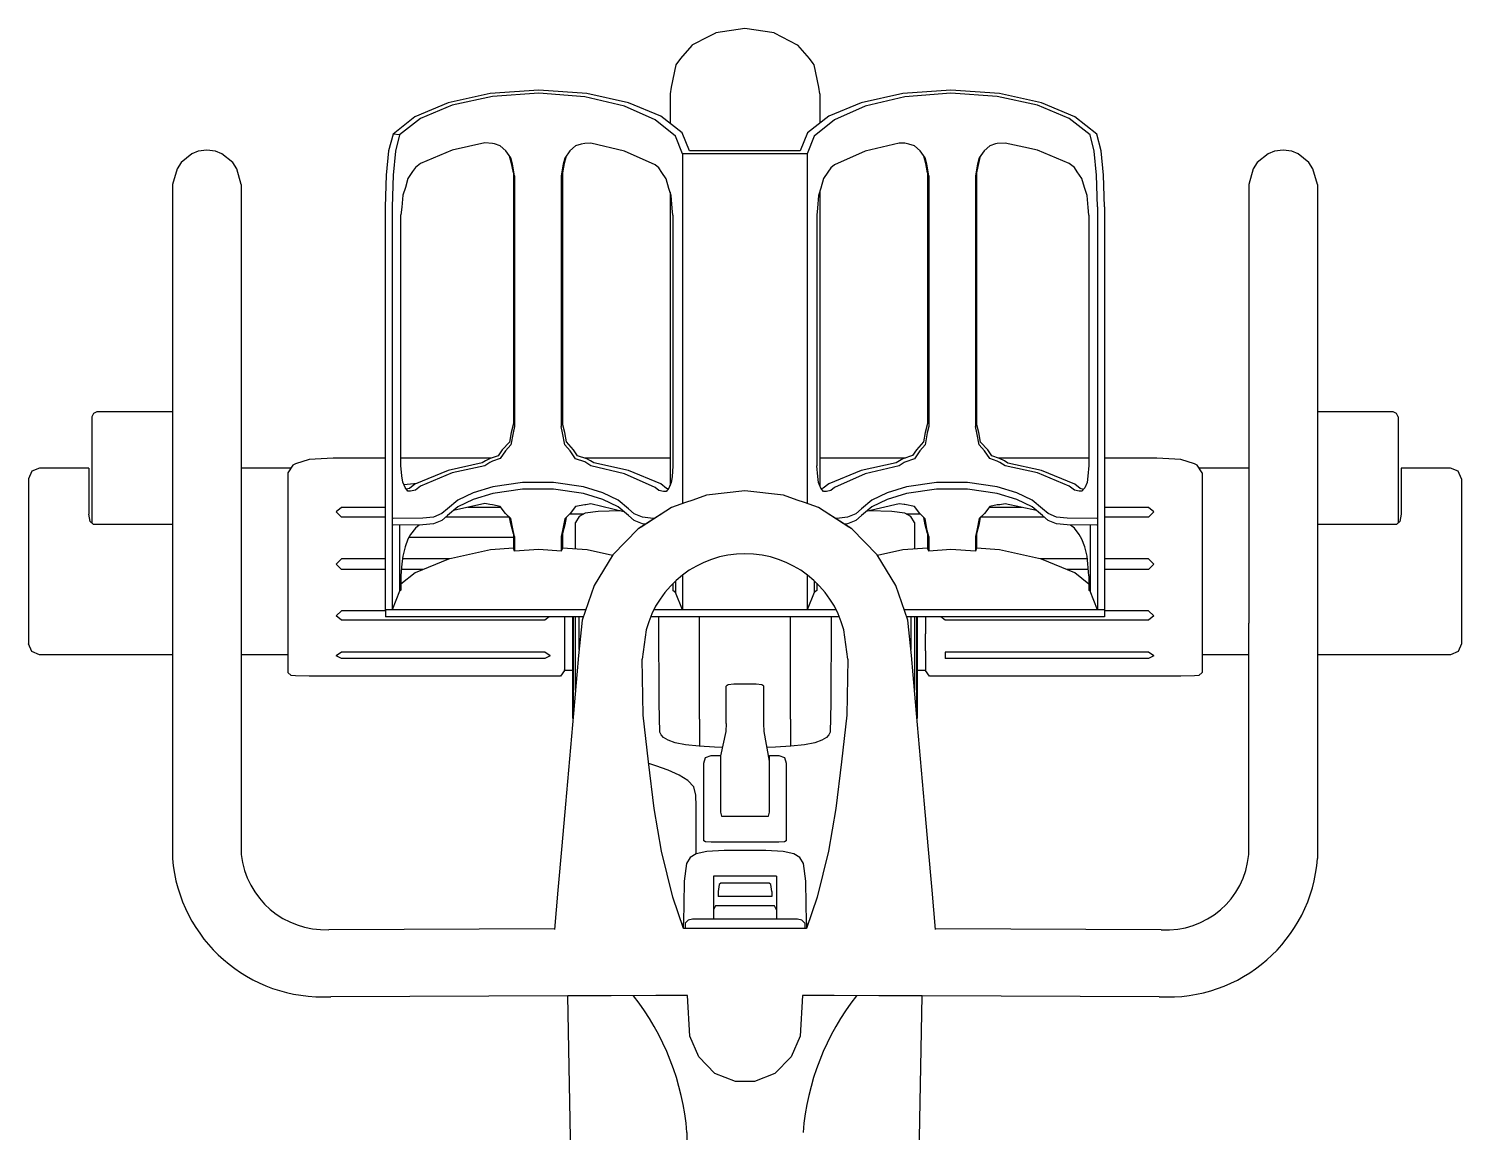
# Model space of a CAD drawing. Header units: millimetres. Extents: x 31778 to 54642, y 18502 to 28743.
# Drawn here: x 38398.4 to 38457.5, y 20361.4 to 20407 of the extents above; entities that cross this region are included whole.
import ezdxf

# ---------------------------------------------------------------- set-up
doc = ezdxf.new("R2010")
doc.units = ezdxf.units.MM
doc.layers.add('Plan Archi', color=8, linetype='Continuous')

msp = doc.modelspace()

# ---------------------------------------------------------------- linework, layer by layer
at = {"layer": 'Plan Archi'}
for p, q in [((38427.988, 20406.991), (38426.785, 20406.819)), ((38429.192, 20406.819), (38427.988, 20406.991)), ((38426.49, 20406.665), (38425.802, 20406.303)), ((38426.765, 20406.809), (38426.49, 20406.665)), ((38426.785, 20406.819), (38426.765, 20406.809)), ((38429.212, 20406.809), (38429.192, 20406.819)), ((38430.157, 20406.313), (38429.212, 20406.809)), ((38425.326, 20405.754), (38425.139, 20405.492)), ((38425.789, 20406.288), (38425.326, 20405.754)), ((38425.802, 20406.303), (38425.789, 20406.288)), ((38430.175, 20406.303), (38430.157, 20406.313)), ((38430.651, 20405.754), (38430.175, 20406.303)), ((38430.798, 20405.548), (38430.651, 20405.754)), ((38425.139, 20405.492), (38424.944, 20404.58)), ((38430.838, 20405.492), (38430.798, 20405.548)), ((38431.033, 20404.58), (38430.838, 20405.492)), ((38424.944, 20404.58), (38424.895, 20404.294)), ((38431.081, 20404.294), (38431.033, 20404.58)), ((38417.476, 20404.307), (38415.736, 20403.927)), ((38417.566, 20404.191), (38415.906, 20403.829)), ((38419.478, 20404.445), (38417.476, 20404.307)), ((38419.478, 20404.323), (38417.566, 20404.191)), ((38421.468, 20404.306), (38419.478, 20404.445)), ((38421.377, 20404.178), (38419.478, 20404.323)), ((38423.01, 20403.789), (38421.377, 20404.178)), ((38423.18, 20403.929), (38421.468, 20404.306)), ((38424.895, 20404.294), (38424.895, 20403.077)), ((38431.081, 20404.294), (38431.081, 20403.087)), ((38434.496, 20404.306), (38432.785, 20403.929)), ((38434.587, 20404.178), (38432.954, 20403.789)), ((38436.486, 20404.445), (38434.496, 20404.306)), ((38436.486, 20404.323), (38434.587, 20404.178)), ((38438.488, 20404.307), (38436.486, 20404.445)), ((38438.398, 20404.191), (38436.486, 20404.323)), ((38440.058, 20403.829), (38438.398, 20404.191)), ((38440.228, 20403.927), (38438.488, 20404.307)), ((38415.736, 20403.927), (38414.364, 20403.355)), ((38415.906, 20403.829), (38414.597, 20403.283)), ((38424.286, 20403.222), (38423.01, 20403.789)), ((38424.518, 20403.371), (38423.18, 20403.929)), ((38425.39, 20402.692), (38424.518, 20403.371)), ((38431.446, 20403.371), (38430.574, 20402.692)), ((38432.785, 20403.929), (38431.446, 20403.371)), ((38432.954, 20403.789), (38431.678, 20403.222)), ((38441.368, 20403.283), (38440.058, 20403.829)), ((38441.6, 20403.355), (38440.228, 20403.927)), ((38414.364, 20403.355), (38413.464, 20402.639)), ((38414.597, 20403.283), (38413.738, 20402.6)), ((38425.118, 20402.545), (38424.286, 20403.222)), ((38431.678, 20403.222), (38430.847, 20402.545)), ((38442.226, 20402.6), (38441.368, 20403.283)), ((38442.501, 20402.639), (38441.6, 20403.355)), ((38413.464, 20402.639), (38413.284, 20401.944)), ((38413.738, 20402.6), (38413.464, 20402.639)), ((38413.738, 20402.6), (38413.567, 20401.927)), ((38417.255, 20402.27), (38415.906, 20401.975)), ((38417.566, 20402.248), (38417.255, 20402.27)), ((38417.649, 20402.233), (38417.566, 20402.248)), ((38417.89, 20402.157), (38417.649, 20402.233)), ((38421.233, 20402.226), (38420.989, 20402.151)), ((38421.377, 20402.252), (38421.233, 20402.226)), ((38421.624, 20402.266), (38421.377, 20402.252)), ((38423.01, 20401.935), (38421.624, 20402.266)), ((38425.415, 20401.827), (38425.118, 20402.545)), ((38425.702, 20401.949), (38425.39, 20402.692)), ((38430.574, 20402.692), (38430.263, 20401.949)), ((38430.847, 20402.545), (38430.55, 20401.827)), ((38434.352, 20402.268), (38432.954, 20401.935)), ((38434.587, 20402.256), (38434.352, 20402.268)), ((38434.745, 20402.227), (38434.587, 20402.256)), ((38434.989, 20402.152), (38434.745, 20402.227)), ((38438.329, 20402.232), (38438.087, 20402.156)), ((38438.398, 20402.245), (38438.329, 20402.232)), ((38438.72, 20402.268), (38438.398, 20402.245)), ((38439.491, 20402.099), (38438.72, 20402.268)), ((38442.398, 20401.927), (38442.226, 20402.6)), ((38442.68, 20401.944), (38442.501, 20402.639)), ((38405.169, 20401.824), (38404.719, 20401.462)), ((38405.429, 20401.933), (38405.169, 20401.824)), ((38405.784, 20401.974), (38405.429, 20401.933)), ((38406.139, 20401.933), (38405.784, 20401.974)), ((38406.399, 20401.824), (38406.139, 20401.933)), ((38406.849, 20401.462), (38406.399, 20401.824)), ((38413.284, 20401.944), (38413.176, 20400.942)), ((38413.567, 20401.927), (38413.464, 20400.937)), ((38415.906, 20401.975), (38414.597, 20401.429)), ((38418.118, 20401.946), (38417.89, 20402.157)), ((38418.327, 20401.652), (38418.118, 20401.946)), ((38418.358, 20401.422), (38418.278, 20401.72)), ((38418.396, 20401.392), (38418.327, 20401.652)), ((38420.555, 20401.649), (38420.486, 20401.391)), ((38420.606, 20401.721), (38420.526, 20401.423)), ((38420.764, 20401.944), (38420.555, 20401.649)), ((38420.989, 20402.151), (38420.764, 20401.944)), ((38424.286, 20401.368), (38423.01, 20401.935)), ((38425.415, 20401.827), (38425.415, 20387.376)), ((38430.55, 20401.827), (38425.415, 20401.827)), ((38430.263, 20401.949), (38425.702, 20401.949)), ((38430.55, 20401.827), (38430.55, 20387.381)), ((38432.954, 20401.935), (38431.678, 20401.368)), ((38435.214, 20401.944), (38434.989, 20402.152)), ((38435.423, 20401.65), (38435.214, 20401.944)), ((38435.451, 20401.424), (38435.372, 20401.722)), ((38435.491, 20401.392), (38435.423, 20401.65)), ((38437.651, 20401.651), (38437.582, 20401.392)), ((38437.699, 20401.719), (38437.62, 20401.422)), ((38437.86, 20401.945), (38437.651, 20401.651)), ((38438.087, 20402.156), (38437.86, 20401.945)), ((38440.058, 20401.975), (38439.491, 20402.099)), ((38441.368, 20401.429), (38440.058, 20401.975)), ((38442.5, 20400.937), (38442.398, 20401.927)), ((38442.788, 20400.942), (38442.68, 20401.944)), ((38449.58, 20401.824), (38449.13, 20401.462)), ((38449.839, 20401.933), (38449.58, 20401.824)), ((38450.194, 20401.974), (38449.839, 20401.933)), ((38450.549, 20401.933), (38450.194, 20401.974)), ((38450.809, 20401.824), (38450.549, 20401.933)), ((38451.259, 20401.462), (38450.809, 20401.824)), ((38404.554, 20401.203), (38404.364, 20400.559)), ((38404.719, 20401.462), (38404.554, 20401.203)), ((38407.013, 20401.203), (38406.849, 20401.462)), ((38407.203, 20400.559), (38407.013, 20401.203)), ((38414.275, 20401.085), (38414.072, 20400.809)), ((38414.388, 20401.263), (38414.275, 20401.085)), ((38414.597, 20401.429), (38414.388, 20401.263)), ((38418.43, 20401.031), (38418.358, 20401.422)), ((38418.484, 20400.912), (38418.396, 20401.392)), ((38418.43, 20401.031), (38418.43, 20396.335)), ((38420.486, 20401.391), (38420.399, 20400.91)), ((38420.526, 20401.423), (38420.455, 20401.035)), ((38420.455, 20401.035), (38420.455, 20396.297)), ((38424.436, 20401.247), (38424.286, 20401.368)), ((38424.557, 20401.052), (38424.436, 20401.247)), ((38424.742, 20400.794), (38424.557, 20401.052)), ((38431.413, 20401.058), (38431.225, 20400.796)), ((38431.532, 20401.249), (38431.413, 20401.058)), ((38431.678, 20401.368), (38431.532, 20401.249)), ((38435.522, 20401.035), (38435.451, 20401.424)), ((38435.579, 20400.911), (38435.491, 20401.392)), ((38435.522, 20401.035), (38435.522, 20396.288)), ((38437.582, 20401.392), (38437.494, 20400.911)), ((38437.548, 20401.03), (38437.494, 20400.911)), ((38437.62, 20401.422), (38437.548, 20401.03)), ((38437.548, 20401.03), (38437.548, 20396.344)), ((38437.62, 20401.422), (38437.582, 20401.392)), ((38441.58, 20401.26), (38441.368, 20401.429)), ((38441.695, 20401.079), (38441.58, 20401.26)), ((38441.895, 20400.806), (38441.695, 20401.079)), ((38448.965, 20401.203), (38448.775, 20400.559)), ((38449.13, 20401.462), (38448.965, 20401.203)), ((38451.424, 20401.203), (38451.259, 20401.462)), ((38451.614, 20400.559), (38451.424, 20401.203)), ((38404.364, 20400.559), (38404.364, 20386.682)), ((38407.203, 20400.559), (38407.203, 20386.682)), ((38413.176, 20400.942), (38413.14, 20399.632)), ((38413.464, 20400.937), (38413.43, 20399.631)), ((38413.974, 20400.436), (38413.864, 20400.109)), ((38414.072, 20400.809), (38413.974, 20400.436)), ((38418.484, 20400.912), (38418.484, 20397.491)), ((38420.399, 20400.91), (38420.399, 20397.509)), ((38424.845, 20400.396), (38424.742, 20400.794)), ((38431.225, 20400.796), (38431.123, 20400.402)), ((38435.579, 20400.911), (38435.579, 20397.499)), ((38437.494, 20400.911), (38437.494, 20397.5)), ((38441.994, 20400.43), (38441.895, 20400.806)), ((38442.103, 20400.107), (38441.994, 20400.43)), ((38442.535, 20399.631), (38442.5, 20400.937)), ((38442.824, 20399.632), (38442.788, 20400.942)), ((38448.775, 20400.559), (38448.775, 20386.682)), ((38451.614, 20400.559), (38451.614, 20386.682)), ((38413.864, 20400.109), (38413.824, 20399.618)), ((38424.944, 20400.095), (38424.845, 20400.396)), ((38424.895, 20400.243), (38424.895, 20400.212)), ((38424.901, 20400.226), (38424.895, 20400.212)), ((38424.895, 20400.212), (38424.895, 20397.623)), ((38424.986, 20399.575), (38424.944, 20400.095)), ((38431.023, 20400.097), (38430.981, 20399.582)), ((38431.123, 20400.402), (38431.023, 20400.097)), ((38431.081, 20400.275), (38431.081, 20400.212)), ((38431.081, 20400.212), (38431.081, 20397.623)), ((38442.143, 20399.612), (38442.103, 20400.107)), ((38413.14, 20399.632), (38413.14, 20382.988)), ((38413.43, 20399.631), (38413.43, 20382.987)), ((38413.824, 20399.618), (38413.788, 20399.297)), ((38413.788, 20388.948), (38413.788, 20399.297)), ((38425.018, 20399.284), (38424.986, 20399.575)), ((38425.018, 20399.284), (38425.018, 20392.45)), ((38430.981, 20399.582), (38430.949, 20399.286)), ((38430.949, 20399.286), (38430.949, 20392.507)), ((38442.179, 20399.295), (38442.143, 20399.612)), ((38442.179, 20399.295), (38442.179, 20392.776)), ((38442.535, 20399.631), (38442.535, 20382.987)), ((38442.824, 20399.632), (38442.824, 20382.988)), ((38418.484, 20397.491), (38418.484, 20390.564)), ((38420.399, 20397.509), (38420.399, 20390.562)), ((38424.895, 20397.623), (38424.895, 20394.888)), ((38431.081, 20397.623), (38431.081, 20394.888)), ((38435.579, 20397.499), (38435.579, 20390.563)), ((38437.494, 20397.5), (38437.494, 20390.563)), ((38418.43, 20396.335), (38418.43, 20390.682)), ((38420.455, 20396.297), (38420.455, 20390.686)), ((38435.522, 20396.288), (38435.522, 20390.687)), ((38437.548, 20396.344), (38437.548, 20390.681)), ((38424.895, 20394.888), (38424.895, 20392.048)), ((38431.081, 20394.888), (38431.081, 20392.048)), ((38442.179, 20392.776), (38442.179, 20388.946)), ((38425.018, 20392.45), (38425.018, 20388.936)), ((38430.949, 20392.507), (38430.949, 20388.938)), ((38424.895, 20392.048), (38424.895, 20389.146)), ((38431.081, 20392.048), (38431.081, 20389.146)), ((38401.1, 20391.103), (38401.04, 20390.959)), ((38401.04, 20390.959), (38401.04, 20390.647)), ((38401.243, 20391.162), (38401.1, 20391.103)), ((38404.364, 20391.162), (38401.243, 20391.162)), ((38454.735, 20391.162), (38451.614, 20391.162)), ((38454.878, 20391.103), (38454.735, 20391.162)), ((38454.938, 20390.959), (38454.878, 20391.103)), ((38454.938, 20390.959), (38454.938, 20390.647)), ((38401.04, 20390.647), (38401.04, 20389.756)), ((38418.43, 20390.682), (38418.337, 20390.317)), ((38418.484, 20390.564), (38418.416, 20390.298)), ((38420.465, 20390.297), (38420.399, 20390.562)), ((38420.549, 20390.318), (38420.455, 20390.686)), ((38435.522, 20390.687), (38435.429, 20390.318)), ((38435.579, 20390.563), (38435.512, 20390.297)), ((38437.561, 20390.298), (38437.494, 20390.563)), ((38437.641, 20390.317), (38437.548, 20390.681)), ((38454.938, 20390.647), (38454.938, 20389.756)), ((38418.265, 20389.92), (38417.97, 20389.594)), ((38418.327, 20389.802), (38418.106, 20389.558)), ((38418.337, 20390.317), (38418.265, 20389.92)), ((38418.416, 20390.298), (38418.327, 20389.802)), ((38420.555, 20389.799), (38420.465, 20390.297)), ((38420.62, 20389.923), (38420.549, 20390.318)), ((38420.772, 20389.557), (38420.555, 20389.799)), ((38420.917, 20389.595), (38420.62, 20389.923)), ((38435.358, 20389.924), (38435.06, 20389.596)), ((38435.423, 20389.8), (38435.205, 20389.557)), ((38435.429, 20390.318), (38435.358, 20389.924)), ((38435.512, 20390.297), (38435.423, 20389.8)), ((38437.651, 20389.801), (38437.561, 20390.298)), ((38437.713, 20389.919), (38437.641, 20390.317)), ((38437.871, 20389.558), (38437.651, 20389.801)), ((38438.007, 20389.594), (38437.713, 20389.919)), ((38401.04, 20389.756), (38401.04, 20388.424)), ((38409.998, 20389.198), (38409.443, 20389.026)), ((38410.998, 20389.259), (38409.998, 20389.198)), ((38411.339, 20389.259), (38410.998, 20389.259)), ((38413.14, 20389.259), (38411.339, 20389.259)), ((38417.528, 20389.259), (38413.788, 20389.259)), ((38417.476, 20389.242), (38417.283, 20389.142)), ((38417.809, 20389.354), (38417.476, 20389.242)), ((38417.89, 20389.237), (38417.566, 20389.128)), ((38417.97, 20389.594), (38417.809, 20389.354)), ((38418.106, 20389.558), (38417.89, 20389.237)), ((38420.989, 20389.231), (38420.772, 20389.557)), ((38421.077, 20389.357), (38420.917, 20389.595)), ((38421.377, 20389.097), (38420.989, 20389.231)), ((38421.468, 20389.225), (38421.077, 20389.357)), ((38424.895, 20389.259), (38421.366, 20389.259)), ((38421.616, 20389.148), (38421.468, 20389.225)), ((38434.609, 20389.259), (38431.081, 20389.259)), ((38434.496, 20389.221), (38434.358, 20389.15)), ((38434.901, 20389.358), (38434.496, 20389.221)), ((38434.989, 20389.232), (38434.587, 20389.093)), ((38435.06, 20389.596), (38434.901, 20389.358)), ((38435.205, 20389.557), (38434.989, 20389.232)), ((38438.087, 20389.236), (38437.871, 20389.558)), ((38438.169, 20389.353), (38438.007, 20389.594)), ((38438.398, 20389.132), (38438.087, 20389.236)), ((38438.488, 20389.245), (38438.169, 20389.353)), ((38442.179, 20389.259), (38438.447, 20389.259)), ((38438.691, 20389.141), (38438.488, 20389.245)), ((38444.64, 20389.259), (38442.824, 20389.259)), ((38444.98, 20389.259), (38444.64, 20389.259)), ((38445.98, 20389.198), (38444.98, 20389.259)), ((38446.535, 20389.026), (38445.98, 20389.198)), ((38454.938, 20389.756), (38454.938, 20388.424)), ((38398.559, 20388.715), (38398.429, 20388.401)), ((38398.873, 20388.845), (38398.559, 20388.715)), ((38400.908, 20388.845), (38398.873, 20388.845)), ((38400.908, 20388.845), (38400.908, 20388.551)), ((38409.258, 20388.845), (38407.203, 20388.845)), ((38409.335, 20388.959), (38409.128, 20388.649)), ((38409.128, 20388.649), (38409.128, 20387.891)), ((38409.443, 20389.026), (38409.335, 20388.959)), ((38413.827, 20388.522), (38413.788, 20388.948)), ((38415.736, 20388.748), (38414.364, 20388.175)), ((38415.906, 20388.649), (38414.597, 20388.103)), ((38417.145, 20389.055), (38415.736, 20388.748)), ((38417.255, 20388.944), (38415.906, 20388.649)), ((38417.283, 20389.142), (38417.145, 20389.055)), ((38417.464, 20389.075), (38417.255, 20388.944)), ((38417.566, 20389.128), (38417.464, 20389.075)), ((38421.418, 20389.075), (38421.377, 20389.097)), ((38421.624, 20388.94), (38421.418, 20389.075)), ((38421.747, 20389.065), (38421.616, 20389.148)), ((38423.01, 20388.609), (38421.624, 20388.94)), ((38423.18, 20388.749), (38421.747, 20389.065)), ((38424.286, 20388.042), (38423.01, 20388.609)), ((38424.518, 20388.192), (38423.18, 20388.749)), ((38424.895, 20389.146), (38424.895, 20388.13)), ((38425.018, 20388.936), (38424.977, 20388.486)), ((38430.989, 20388.491), (38430.949, 20388.938)), ((38431.081, 20389.146), (38431.081, 20388.109)), ((38432.785, 20388.749), (38431.446, 20388.192)), ((38432.954, 20388.609), (38431.678, 20388.042)), ((38434.228, 20389.067), (38432.785, 20388.749)), ((38434.352, 20388.942), (38432.954, 20388.609)), ((38434.358, 20389.15), (38434.228, 20389.067)), ((38434.556, 20389.076), (38434.352, 20388.942)), ((38434.587, 20389.093), (38434.556, 20389.076)), ((38438.51, 20389.074), (38438.398, 20389.132)), ((38438.72, 20388.941), (38438.51, 20389.074)), ((38438.831, 20389.053), (38438.691, 20389.141)), ((38440.058, 20388.649), (38438.72, 20388.941)), ((38440.228, 20388.748), (38438.831, 20389.053)), ((38441.368, 20388.103), (38440.058, 20388.649)), ((38441.6, 20388.175), (38440.228, 20388.748)), ((38442.179, 20388.946), (38442.139, 20388.517)), ((38446.644, 20388.959), (38446.535, 20389.026)), ((38446.851, 20388.649), (38446.644, 20388.959)), ((38448.775, 20388.845), (38446.72, 20388.845)), ((38446.851, 20388.649), (38446.851, 20387.891)), ((38457.105, 20388.845), (38455.07, 20388.845)), ((38455.07, 20388.845), (38455.07, 20388.551)), ((38457.419, 20388.715), (38457.105, 20388.845)), ((38457.549, 20388.401), (38457.419, 20388.715)), ((38398.429, 20388.401), (38398.429, 20388.141)), ((38398.429, 20388.141), (38398.429, 20387.402)), ((38400.908, 20388.551), (38400.908, 20387.716)), ((38401.04, 20388.424), (38401.04, 20386.852)), ((38413.864, 20388.258), (38413.827, 20388.522)), ((38413.96, 20388.037), (38413.864, 20388.258)), ((38414.458, 20388.214), (38413.907, 20388.158)), ((38414.072, 20387.889), (38413.96, 20388.037)), ((38414.146, 20388.002), (38414.012, 20387.968)), ((38414.364, 20388.175), (38414.146, 20388.002)), ((38414.597, 20388.103), (38414.388, 20387.936)), ((38417.581, 20388.069), (38416.769, 20387.827)), ((38418.811, 20388.251), (38417.581, 20388.069)), ((38420.091, 20388.25), (38418.811, 20388.251)), ((38421.319, 20388.066), (38420.091, 20388.25)), ((38422.129, 20387.823), (38421.319, 20388.066)), ((38424.436, 20387.92), (38424.286, 20388.042)), ((38424.755, 20388.007), (38424.518, 20388.192)), ((38424.845, 20388.011), (38424.742, 20387.875)), ((38424.828, 20387.989), (38424.755, 20388.007)), ((38424.944, 20388.245), (38424.845, 20388.011)), ((38424.977, 20388.486), (38424.944, 20388.245)), ((38431.023, 20388.247), (38430.989, 20388.491)), ((38431.121, 20388.015), (38431.023, 20388.247)), ((38431.225, 20387.877), (38431.121, 20388.015)), ((38431.213, 20388.01), (38431.139, 20387.992)), ((38431.446, 20388.192), (38431.213, 20388.01)), ((38431.678, 20388.042), (38431.532, 20387.923)), ((38434.659, 20388.066), (38433.849, 20387.823)), ((38435.887, 20388.25), (38434.659, 20388.066)), ((38437.168, 20388.251), (38435.887, 20388.25)), ((38438.397, 20388.069), (38437.168, 20388.251)), ((38439.209, 20387.827), (38438.397, 20388.069)), ((38441.58, 20387.934), (38441.368, 20388.103)), ((38441.822, 20387.999), (38441.6, 20388.175)), ((38441.955, 20387.966), (38441.822, 20387.999)), ((38442.006, 20388.033), (38441.895, 20387.887)), ((38442.103, 20388.256), (38442.006, 20388.033)), ((38442.139, 20388.517), (38442.103, 20388.256)), ((38454.938, 20388.424), (38454.938, 20386.852)), ((38455.07, 20388.551), (38455.07, 20387.716)), ((38457.549, 20388.401), (38457.549, 20388.141)), ((38457.549, 20388.141), (38457.549, 20387.402)), ((38400.908, 20387.716), (38400.908, 20386.945)), ((38409.128, 20387.891), (38409.128, 20386.977)), ((38414.189, 20387.887), (38414.072, 20387.889)), ((38414.388, 20387.936), (38414.189, 20387.887)), ((38416.136, 20387.521), (38415.717, 20387.16)), ((38416.769, 20387.827), (38416.136, 20387.521)), ((38416.769, 20387.551), (38416.136, 20387.246)), ((38417.581, 20387.794), (38416.769, 20387.551)), ((38418.811, 20387.976), (38417.581, 20387.794)), ((38420.091, 20387.974), (38418.811, 20387.976)), ((38421.319, 20387.79), (38420.091, 20387.974)), ((38422.129, 20387.547), (38421.319, 20387.79)), ((38422.761, 20387.519), (38422.129, 20387.823)), ((38422.761, 20387.243), (38422.129, 20387.547)), ((38423.179, 20387.16), (38422.761, 20387.519)), ((38424.62, 20387.873), (38424.436, 20387.92)), ((38424.742, 20387.875), (38424.62, 20387.873)), ((38425.531, 20387.417), (38424.95, 20387.213)), ((38425.835, 20387.525), (38425.531, 20387.417)), ((38426.395, 20387.722), (38425.835, 20387.525)), ((38427.989, 20387.899), (38426.395, 20387.722)), ((38429.583, 20387.722), (38427.989, 20387.899)), ((38430.143, 20387.525), (38429.583, 20387.722)), ((38430.447, 20387.417), (38430.143, 20387.525)), ((38431.028, 20387.213), (38430.447, 20387.417)), ((38431.346, 20387.875), (38431.225, 20387.877)), ((38431.532, 20387.923), (38431.346, 20387.875)), ((38433.217, 20387.519), (38432.799, 20387.16)), ((38433.849, 20387.823), (38433.217, 20387.519)), ((38433.849, 20387.547), (38433.217, 20387.243)), ((38434.659, 20387.79), (38433.849, 20387.547)), ((38435.887, 20387.974), (38434.659, 20387.79)), ((38437.168, 20387.976), (38435.887, 20387.974)), ((38438.397, 20387.794), (38437.168, 20387.976)), ((38439.209, 20387.551), (38438.397, 20387.794)), ((38439.842, 20387.521), (38439.209, 20387.827)), ((38439.842, 20387.246), (38439.209, 20387.551)), ((38440.262, 20387.16), (38439.842, 20387.521)), ((38441.777, 20387.885), (38441.58, 20387.934)), ((38441.895, 20387.887), (38441.777, 20387.885)), ((38446.851, 20387.891), (38446.851, 20386.977)), ((38455.07, 20387.716), (38455.07, 20386.945)), ((38398.429, 20387.402), (38398.429, 20386.296)), ((38400.967, 20386.639), (38400.908, 20386.945)), ((38401.04, 20386.852), (38401.04, 20386.575)), ((38409.128, 20386.977), (38409.128, 20385.955)), ((38411.339, 20387.222), (38411.115, 20387.033)), ((38411.339, 20386.822), (38411.115, 20387.033)), ((38413.14, 20387.222), (38411.339, 20387.222)), ((38413.14, 20386.822), (38411.339, 20386.822)), ((38415.133, 20386.824), (38414.701, 20386.77)), ((38415.481, 20386.963), (38415.133, 20386.824)), ((38415.717, 20387.16), (38415.481, 20386.963)), ((38415.717, 20386.884), (38415.481, 20386.687)), ((38418.261, 20386.822), (38415.642, 20386.822)), ((38416.136, 20387.246), (38415.717, 20386.884)), ((38417.255, 20387.376), (38415.959, 20387.093)), ((38417.92, 20387.222), (38416.552, 20387.222)), ((38417.464, 20387.335), (38417.255, 20387.376)), ((38417.566, 20387.327), (38417.464, 20387.335)), ((38417.89, 20387.263), (38417.566, 20387.327)), ((38418.106, 20386.971), (38417.89, 20387.263)), ((38418.327, 20386.758), (38418.106, 20386.971)), ((38420.772, 20386.964), (38420.555, 20386.755)), ((38421.315, 20386.938), (38420.745, 20386.938)), ((38420.989, 20387.256), (38420.772, 20386.964)), ((38421.377, 20387.332), (38420.989, 20387.256)), ((38421.144, 20386.839), (38420.992, 20386.593)), ((38421.398, 20386.986), (38421.144, 20386.839)), ((38421.418, 20387.334), (38421.377, 20387.332)), ((38421.93, 20387.059), (38421.398, 20386.986)), ((38421.624, 20387.372), (38421.418, 20387.334)), ((38422.991, 20387.045), (38421.624, 20387.372)), ((38422.838, 20387.082), (38421.93, 20387.059)), ((38423.179, 20386.884), (38422.761, 20387.243)), ((38423.414, 20386.962), (38423.179, 20387.16)), ((38423.414, 20386.687), (38423.179, 20386.884)), ((38423.762, 20386.823), (38423.414, 20386.962)), ((38424.869, 20387.159), (38423.584, 20386.337)), ((38424.95, 20387.213), (38423.7, 20386.412)), ((38424.194, 20386.768), (38423.762, 20386.823)), ((38424.95, 20387.213), (38424.869, 20387.159)), ((38431.109, 20387.159), (38431.028, 20387.213)), ((38432.279, 20386.412), (38431.028, 20387.213)), ((38432.394, 20386.337), (38431.109, 20387.159)), ((38432.216, 20386.823), (38431.784, 20386.768)), ((38432.564, 20386.962), (38432.216, 20386.823)), ((38432.799, 20387.16), (38432.564, 20386.962)), ((38432.799, 20386.884), (38432.564, 20386.687)), ((38433.217, 20387.243), (38432.799, 20386.884)), ((38434.352, 20387.374), (38432.992, 20387.05)), ((38434.048, 20387.059), (38433.128, 20387.082)), ((38434.58, 20386.986), (38434.048, 20387.059)), ((38434.556, 20387.337), (38434.352, 20387.374)), ((38434.587, 20387.335), (38434.556, 20387.337)), ((38434.834, 20386.839), (38434.58, 20386.986)), ((38434.989, 20387.257), (38434.587, 20387.335)), ((38435.234, 20386.938), (38434.664, 20386.938)), ((38434.986, 20386.593), (38434.834, 20386.839)), ((38435.205, 20386.966), (38434.989, 20387.257)), ((38435.423, 20386.756), (38435.205, 20386.966)), ((38437.871, 20386.97), (38437.651, 20386.757)), ((38440.336, 20386.822), (38437.718, 20386.822)), ((38438.087, 20387.262), (38437.871, 20386.97)), ((38439.413, 20387.222), (38438.058, 20387.222)), ((38438.398, 20387.324), (38438.087, 20387.262)), ((38438.51, 20387.333), (38438.398, 20387.324)), ((38438.72, 20387.373), (38438.51, 20387.333)), ((38440.024, 20387.089), (38438.72, 20387.373)), ((38440.262, 20386.884), (38439.842, 20387.246)), ((38440.497, 20386.963), (38440.262, 20387.16)), ((38440.497, 20386.687), (38440.262, 20386.884)), ((38440.846, 20386.824), (38440.497, 20386.963)), ((38441.277, 20386.77), (38440.846, 20386.824)), ((38444.64, 20387.222), (38442.824, 20387.222)), ((38444.64, 20386.822), (38442.824, 20386.822)), ((38444.863, 20387.033), (38444.64, 20387.222)), ((38444.863, 20387.033), (38444.64, 20386.822)), ((38446.851, 20386.977), (38446.851, 20385.955)), ((38454.938, 20386.852), (38454.938, 20386.575)), ((38455.07, 20386.945), (38455.011, 20386.639)), ((38457.549, 20387.402), (38457.549, 20386.296)), ((38398.429, 20386.296), (38398.429, 20384.991)), ((38401.111, 20386.513), (38400.967, 20386.639)), ((38404.364, 20386.513), (38401.111, 20386.513)), ((38404.364, 20386.682), (38404.364, 20385.664)), ((38407.203, 20386.682), (38407.203, 20385.664)), ((38414.701, 20386.77), (38413.464, 20386.766)), ((38414.701, 20386.495), (38413.464, 20386.49)), ((38413.738, 20386.491), (38413.738, 20383.759)), ((38414.388, 20386.369), (38414.189, 20386.102)), ((38414.545, 20386.494), (38414.388, 20386.369)), ((38415.133, 20386.548), (38414.701, 20386.495)), ((38415.481, 20386.687), (38415.133, 20386.548)), ((38418.337, 20386.489), (38418.278, 20386.805)), ((38418.416, 20386.274), (38418.327, 20386.758)), ((38418.43, 20386.136), (38418.337, 20386.489)), ((38418.484, 20386.018), (38418.416, 20386.274)), ((38420.465, 20386.27), (38420.399, 20386.016)), ((38420.549, 20386.496), (38420.455, 20386.14)), ((38420.555, 20386.755), (38420.465, 20386.27)), ((38420.606, 20386.804), (38420.549, 20386.496)), ((38420.992, 20385.5), (38420.992, 20386.593)), ((38423.584, 20386.337), (38422.538, 20385.266)), ((38423.762, 20386.547), (38423.414, 20386.687)), ((38423.7, 20386.412), (38423.584, 20386.337)), ((38423.886, 20386.532), (38423.762, 20386.547)), ((38424.194, 20386.768), (38424.194, 20386.729)), ((38424.256, 20386.768), (38424.194, 20386.768)), ((38431.784, 20386.768), (38431.723, 20386.768)), ((38432.216, 20386.547), (38432.092, 20386.532)), ((38432.564, 20386.687), (38432.216, 20386.547)), ((38432.394, 20386.337), (38432.279, 20386.412)), ((38433.44, 20385.266), (38432.394, 20386.337)), ((38434.986, 20386.593), (38434.986, 20385.5)), ((38435.429, 20386.497), (38435.372, 20386.805)), ((38435.512, 20386.272), (38435.423, 20386.756)), ((38435.522, 20386.141), (38435.429, 20386.497)), ((38435.579, 20386.017), (38435.512, 20386.272)), ((38437.561, 20386.273), (38437.494, 20386.017)), ((38437.641, 20386.487), (38437.548, 20386.136)), ((38437.651, 20386.757), (38437.561, 20386.273)), ((38437.699, 20386.804), (38437.641, 20386.487)), ((38440.846, 20386.548), (38440.497, 20386.687)), ((38441.277, 20386.495), (38440.846, 20386.548)), ((38442.501, 20386.766), (38441.277, 20386.77)), ((38442.501, 20386.491), (38441.277, 20386.495)), ((38441.58, 20386.366), (38441.419, 20386.494)), ((38441.777, 20386.102), (38441.58, 20386.366)), ((38442.226, 20386.491), (38442.226, 20383.759)), ((38448.775, 20386.682), (38448.775, 20385.664)), ((38451.614, 20386.682), (38451.614, 20385.664)), ((38454.867, 20386.513), (38451.614, 20386.513)), ((38455.011, 20386.639), (38454.867, 20386.513)), ((38457.549, 20386.296), (38457.549, 20384.991)), ((38404.364, 20385.664), (38404.364, 20384.61)), ((38407.203, 20385.664), (38407.203, 20384.61)), ((38409.128, 20385.955), (38409.128, 20384.88)), ((38414.072, 20385.914), (38413.96, 20385.588)), ((38414.189, 20386.102), (38414.072, 20385.914)), ((38418.43, 20385.982), (38414.114, 20385.982)), ((38418.43, 20386.136), (38418.43, 20385.532)), ((38418.484, 20386.018), (38418.484, 20385.414)), ((38420.399, 20386.016), (38420.399, 20385.412)), ((38420.455, 20386.14), (38420.455, 20385.536)), ((38435.522, 20386.141), (38435.522, 20385.537)), ((38435.579, 20386.017), (38435.579, 20385.413)), ((38437.494, 20386.017), (38437.494, 20385.413)), ((38437.548, 20386.136), (38437.548, 20385.532)), ((38441.895, 20385.912), (38441.777, 20386.102)), ((38442.006, 20385.59), (38441.895, 20385.912)), ((38446.851, 20385.955), (38446.851, 20384.88)), ((38448.775, 20385.664), (38448.775, 20384.61)), ((38451.614, 20385.664), (38451.614, 20384.61)), ((38411.339, 20385.099), (38411.115, 20384.877)), ((38413.14, 20385.099), (38411.339, 20385.099)), ((38413.864, 20385.214), (38413.827, 20384.892)), ((38415.806, 20385.099), (38413.851, 20385.099)), ((38413.96, 20385.588), (38413.864, 20385.214)), ((38415.75, 20385.087), (38414.378, 20384.514)), ((38417.49, 20385.467), (38415.75, 20385.087)), ((38418.43, 20385.532), (38417.49, 20385.467)), ((38418.484, 20385.414), (38418.43, 20385.532)), ((38419.478, 20385.482), (38418.484, 20385.414)), ((38420.399, 20385.412), (38419.478, 20385.482)), ((38420.455, 20385.536), (38420.399, 20385.412)), ((38421.482, 20385.466), (38420.455, 20385.537)), ((38422.52, 20385.237), (38421.482, 20385.466)), ((38422.538, 20385.266), (38421.76, 20383.994)), ((38434.218, 20383.994), (38433.44, 20385.266)), ((38434.496, 20385.466), (38433.458, 20385.237)), ((38435.522, 20385.537), (38434.496, 20385.466)), ((38435.579, 20385.413), (38435.522, 20385.537)), ((38436.486, 20385.482), (38435.579, 20385.413)), ((38437.494, 20385.413), (38436.486, 20385.482)), ((38437.548, 20385.532), (38437.494, 20385.413)), ((38438.488, 20385.467), (38437.548, 20385.532)), ((38440.228, 20385.087), (38438.488, 20385.467)), ((38442.116, 20385.099), (38440.172, 20385.099)), ((38441.6, 20384.514), (38440.228, 20385.087)), ((38442.103, 20385.212), (38442.006, 20385.59)), ((38442.139, 20384.894), (38442.103, 20385.212)), ((38444.64, 20385.099), (38442.824, 20385.099)), ((38444.863, 20384.877), (38444.64, 20385.099)), ((38398.429, 20384.991), (38398.429, 20383.687)), ((38404.364, 20384.61), (38404.364, 20383.531)), ((38407.203, 20384.61), (38407.203, 20383.531)), ((38409.128, 20384.88), (38409.128, 20383.812)), ((38411.339, 20384.656), (38411.115, 20384.877)), ((38413.14, 20384.656), (38411.339, 20384.656)), ((38413.827, 20384.892), (38413.788, 20384.403)), ((38414.378, 20384.514), (38413.788, 20384.045)), ((38414.718, 20384.656), (38413.808, 20384.656)), ((38442.158, 20384.656), (38441.26, 20384.656)), ((38442.179, 20384.054), (38441.6, 20384.514)), ((38442.179, 20384.401), (38442.139, 20384.894)), ((38444.64, 20384.656), (38442.824, 20384.656)), ((38444.863, 20384.877), (38444.64, 20384.656)), ((38446.851, 20384.88), (38446.851, 20383.812)), ((38448.775, 20384.61), (38448.775, 20383.531)), ((38451.614, 20384.61), (38451.614, 20383.531)), ((38457.549, 20384.991), (38457.549, 20383.687)), ((38413.788, 20384.403), (38413.788, 20383.799)), ((38421.76, 20383.994), (38421.276, 20382.568)), ((38425.018, 20384.083), (38425.018, 20383.786)), ((38425.118, 20384.178), (38425.118, 20383.705)), ((38425.415, 20384.429), (38425.415, 20382.986)), ((38430.55, 20384.44), (38430.55, 20382.986)), ((38430.847, 20384.191), (38430.847, 20383.705)), ((38430.949, 20384.094), (38430.949, 20383.788)), ((38434.702, 20382.568), (38434.218, 20383.994)), ((38442.179, 20384.401), (38442.179, 20383.797)), ((38398.429, 20383.687), (38398.429, 20382.581)), ((38404.364, 20383.531), (38404.364, 20382.436)), ((38407.203, 20383.531), (38407.203, 20382.436)), ((38409.128, 20383.812), (38409.128, 20382.807)), ((38413.738, 20383.759), (38413.43, 20382.987)), ((38413.788, 20383.799), (38413.738, 20383.759)), ((38425.118, 20383.705), (38425.018, 20383.786)), ((38425.415, 20382.986), (38425.118, 20383.705)), ((38430.847, 20383.705), (38430.55, 20382.986)), ((38430.949, 20383.788), (38430.847, 20383.705)), ((38442.226, 20383.759), (38442.179, 20383.797)), ((38442.535, 20382.987), (38442.226, 20383.759)), ((38446.851, 20383.812), (38446.851, 20382.807)), ((38448.775, 20383.531), (38448.775, 20382.436)), ((38451.614, 20383.531), (38451.614, 20382.436)), ((38457.549, 20383.687), (38457.549, 20382.58)), ((38409.128, 20382.807), (38409.128, 20381.921)), ((38411.339, 20382.953), (38411.115, 20382.745)), ((38411.339, 20382.562), (38411.115, 20382.745)), ((38413.159, 20382.953), (38411.339, 20382.953)), ((38413.43, 20382.987), (38413.14, 20382.988)), ((38413.16, 20382.988), (38413.159, 20382.985)), ((38413.159, 20382.985), (38413.159, 20382.709)), ((38421.417, 20382.985), (38413.159, 20382.985)), ((38421.324, 20382.709), (38413.159, 20382.709)), ((38419.902, 20382.709), (38419.723, 20382.562)), ((38419.736, 20382.709), (38419.723, 20382.707)), ((38419.723, 20382.709), (38419.723, 20382.707)), ((38420.54, 20382.709), (38420.54, 20381.996)), ((38420.891, 20380.719), (38420.891, 20382.709)), ((38420.916, 20381.646), (38420.916, 20382.709)), ((38420.992, 20382.145), (38420.992, 20382.709)), ((38421.144, 20382.382), (38421.144, 20382.709)), ((38425.405, 20382.709), (38424.094, 20382.709)), ((38425.405, 20382.985), (38424.221, 20382.985)), ((38424.44, 20382.52), (38424.44, 20382.709)), ((38427.989, 20382.985), (38425.405, 20382.985)), ((38427.989, 20382.709), (38425.405, 20382.709)), ((38426.113, 20381.241), (38426.113, 20382.709)), ((38429.368, 20382.986), (38426.609, 20382.986)), ((38430.573, 20382.985), (38427.989, 20382.985)), ((38430.573, 20382.709), (38427.989, 20382.709)), ((38429.864, 20381.241), (38429.864, 20382.709)), ((38431.758, 20382.985), (38430.573, 20382.985)), ((38431.884, 20382.709), (38430.573, 20382.709)), ((38431.538, 20382.709), (38431.538, 20382.52)), ((38442.819, 20382.985), (38434.561, 20382.985)), ((38442.819, 20382.709), (38434.654, 20382.709)), ((38434.834, 20382.709), (38434.834, 20382.382)), ((38434.986, 20382.709), (38434.986, 20382.145)), ((38435.062, 20382.709), (38435.062, 20381.646)), ((38435.087, 20382.709), (38435.087, 20380.719)), ((38435.438, 20382.709), (38435.438, 20381.996)), ((38436.255, 20382.562), (38436.076, 20382.709)), ((38436.255, 20382.707), (38436.242, 20382.709)), ((38436.255, 20382.709), (38436.255, 20382.707)), ((38442.824, 20382.988), (38442.535, 20382.987)), ((38442.819, 20382.985), (38442.818, 20382.988)), ((38442.819, 20382.985), (38442.819, 20382.709)), ((38444.64, 20382.953), (38442.819, 20382.953)), ((38444.863, 20382.745), (38444.64, 20382.953)), ((38444.863, 20382.745), (38444.64, 20382.562)), ((38446.851, 20382.807), (38446.851, 20381.921)), ((38398.429, 20382.581), (38398.429, 20381.841)), ((38404.364, 20382.436), (38404.364, 20372.729)), ((38407.203, 20382.436), (38407.203, 20372.893)), ((38419.723, 20382.562), (38411.339, 20382.562)), ((38420.992, 20379.67), (38420.992, 20382.145)), ((38421.276, 20382.568), (38421.118, 20381.108)), ((38421.144, 20381.352), (38421.144, 20382.382)), ((38423.908, 20382.162), (38423.752, 20380.957)), ((38424.447, 20379.143), (38424.44, 20382.52)), ((38431.538, 20382.52), (38431.531, 20379.143)), ((38432.226, 20380.957), (38432.07, 20382.162)), ((38434.86, 20381.108), (38434.702, 20382.568)), ((38434.834, 20382.382), (38434.834, 20381.352)), ((38434.986, 20382.145), (38434.986, 20379.67)), ((38444.64, 20382.562), (38436.255, 20382.562)), ((38448.775, 20372.893), (38448.775, 20382.436)), ((38451.614, 20382.436), (38451.614, 20372.729)), ((38457.549, 20382.58), (38457.549, 20381.841)), ((38398.429, 20381.841), (38398.429, 20381.582)), ((38398.559, 20381.268), (38398.429, 20381.582)), ((38409.128, 20381.921), (38409.128, 20381.202)), ((38420.54, 20381.996), (38420.54, 20381.294)), ((38420.916, 20378.8), (38420.916, 20381.646)), ((38435.062, 20381.646), (38435.062, 20378.8)), ((38435.438, 20381.294), (38435.438, 20381.996)), ((38446.851, 20381.921), (38446.851, 20381.202)), ((38457.549, 20381.582), (38457.419, 20381.268)), ((38457.549, 20381.841), (38457.549, 20381.582)), ((38398.873, 20381.138), (38398.559, 20381.268)), ((38404.364, 20381.138), (38398.873, 20381.138)), ((38409.128, 20381.138), (38407.203, 20381.138)), ((38409.128, 20381.202), (38409.128, 20380.688)), ((38411.339, 20381.243), (38411.115, 20381.095)), ((38411.339, 20380.988), (38411.115, 20381.095)), ((38419.723, 20381.243), (38411.339, 20381.243)), ((38419.723, 20380.988), (38411.339, 20380.988)), ((38419.946, 20381.095), (38419.723, 20381.243)), ((38419.946, 20381.095), (38419.723, 20380.988)), ((38420.54, 20381.294), (38420.54, 20380.792)), ((38421.118, 20381.108), (38420.908, 20378.709)), ((38423.788, 20378.641), (38423.752, 20380.957)), ((38426.113, 20378.483), (38426.113, 20381.241)), ((38429.864, 20378.483), (38429.864, 20381.241)), ((38432.226, 20380.957), (38432.19, 20378.641)), ((38435.07, 20378.709), (38434.86, 20381.108)), ((38435.438, 20381.294), (38435.438, 20380.792)), ((38444.64, 20381.243), (38436.255, 20381.243)), ((38436.255, 20381.243), (38436.255, 20381.028)), ((38436.255, 20381.028), (38436.255, 20380.988)), ((38444.64, 20380.988), (38436.255, 20380.988)), ((38444.863, 20381.095), (38444.64, 20381.243)), ((38444.863, 20381.095), (38444.64, 20380.988)), ((38446.851, 20381.202), (38446.851, 20380.688)), ((38448.775, 20381.138), (38446.851, 20381.138)), ((38457.105, 20381.138), (38451.614, 20381.138)), ((38457.419, 20381.268), (38457.105, 20381.138)), ((38409.128, 20380.688), (38409.128, 20380.408)), ((38409.261, 20380.278), (38409.128, 20380.408)), ((38420.54, 20380.492), (38420.381, 20380.249)), ((38420.54, 20380.792), (38420.54, 20380.519)), ((38420.54, 20380.492), (38420.54, 20380.519)), ((38420.891, 20380.492), (38420.54, 20380.492)), ((38420.891, 20378.51), (38420.891, 20380.719)), ((38435.087, 20380.719), (38435.087, 20378.51)), ((38435.438, 20380.492), (38435.087, 20380.492)), ((38435.438, 20380.792), (38435.438, 20380.519)), ((38435.438, 20380.519), (38435.438, 20380.492)), ((38435.597, 20380.249), (38435.438, 20380.492)), ((38446.851, 20380.408), (38446.717, 20380.278)), ((38446.851, 20380.688), (38446.851, 20380.408)), ((38409.443, 20380.262), (38409.261, 20380.278)), ((38409.998, 20380.252), (38409.443, 20380.262)), ((38410.998, 20380.249), (38409.998, 20380.252)), ((38411.339, 20380.249), (38410.998, 20380.249)), ((38419.723, 20380.249), (38411.339, 20380.249)), ((38420.381, 20380.249), (38419.723, 20380.249)), ((38427.294, 20379.901), (38427.216, 20379.836)), ((38427.216, 20378.293), (38427.216, 20379.836)), ((38427.53, 20379.922), (38427.294, 20379.901)), ((38428.448, 20379.922), (38427.53, 20379.922)), ((38428.684, 20379.901), (38428.448, 20379.922)), ((38428.763, 20379.836), (38428.684, 20379.901)), ((38428.763, 20378.293), (38428.763, 20379.836)), ((38436.255, 20380.249), (38435.597, 20380.249)), ((38444.64, 20380.249), (38436.255, 20380.249)), ((38444.98, 20380.249), (38444.64, 20380.249)), ((38445.98, 20380.252), (38444.98, 20380.249)), ((38446.535, 20380.262), (38445.98, 20380.252)), ((38446.717, 20380.278), (38446.535, 20380.262)), ((38424.469, 20377.944), (38424.447, 20379.143)), ((38431.531, 20379.143), (38431.509, 20377.944)), ((38420.908, 20378.709), (38420.745, 20376.839)), ((38424.009, 20376.716), (38423.788, 20378.641)), ((38432.19, 20378.641), (38431.969, 20376.716)), ((38435.234, 20376.839), (38435.07, 20378.709)), ((38426.113, 20378.483), (38426.113, 20377.356)), ((38427.194, 20377.97), (38426.975, 20376.959)), ((38427.216, 20378.293), (38427.194, 20377.97)), ((38428.784, 20377.97), (38428.763, 20378.293)), ((38429.003, 20376.749), (38428.784, 20377.97)), ((38429.864, 20378.483), (38429.864, 20377.356)), ((38424.524, 20377.833), (38424.469, 20377.944)), ((38424.631, 20377.723), (38424.524, 20377.833)), ((38424.818, 20377.612), (38424.631, 20377.723)), ((38425.112, 20377.502), (38424.818, 20377.612)), ((38425.531, 20377.411), (38425.112, 20377.502)), ((38426.092, 20377.357), (38425.531, 20377.411)), ((38426.724, 20377.322), (38426.092, 20377.357)), ((38429.886, 20377.357), (38429.254, 20377.322)), ((38430.447, 20377.411), (38429.886, 20377.357)), ((38430.866, 20377.502), (38430.447, 20377.411)), ((38431.16, 20377.612), (38430.866, 20377.502)), ((38431.347, 20377.723), (38431.16, 20377.612)), ((38431.454, 20377.833), (38431.347, 20377.723)), ((38431.509, 20377.944), (38431.454, 20377.833)), ((38420.745, 20376.839), (38420.581, 20374.972)), ((38427.05, 20377.304), (38426.724, 20377.322)), ((38429.254, 20377.322), (38428.904, 20377.303)), ((38435.397, 20374.972), (38435.234, 20376.839)), ((38424.247, 20374.793), (38424.009, 20376.716)), ((38424.316, 20376.553), (38424.018, 20376.641)), ((38424.824, 20376.368), (38424.316, 20376.553)), ((38425.266, 20376.168), (38424.824, 20376.368)), ((38431.969, 20376.716), (38431.731, 20374.793)), ((38425.633, 20375.951), (38425.266, 20376.168)), ((38425.88, 20375.686), (38425.633, 20375.951)), ((38425.967, 20375.338), (38425.88, 20375.686)), ((38425.971, 20374.879), (38425.967, 20375.338)), ((38420.581, 20374.972), (38420.431, 20373.253)), ((38424.541, 20373.023), (38424.247, 20374.793)), ((38425.973, 20374.281), (38425.971, 20374.879)), ((38431.731, 20374.793), (38431.437, 20373.023)), ((38435.547, 20373.253), (38435.397, 20374.972)), ((38425.973, 20373.695), (38425.973, 20374.281)), ((38420.431, 20373.253), (38420.271, 20371.417)), ((38425.975, 20373.268), (38425.973, 20373.695)), ((38425.978, 20372.922), (38425.975, 20373.268)), ((38435.708, 20371.417), (38435.547, 20373.253)), ((38425.005, 20371.132), (38424.541, 20373.023)), ((38425.733, 20372.759), (38425.573, 20372.523)), ((38425.978, 20372.922), (38425.733, 20372.759)), ((38426.409, 20373.017), (38425.978, 20372.922)), ((38427.127, 20373.048), (38426.409, 20373.017)), ((38427.989, 20373.048), (38427.127, 20373.048)), ((38428.851, 20373.048), (38427.989, 20373.048)), ((38429.569, 20373.017), (38428.851, 20373.048)), ((38430, 20372.922), (38429.569, 20373.017)), ((38430.245, 20372.759), (38430, 20372.922)), ((38430.406, 20372.523), (38430.245, 20372.759)), ((38431.437, 20373.023), (38430.973, 20371.132)), ((38425.573, 20372.523), (38425.484, 20371.787)), ((38430.495, 20371.787), (38430.406, 20372.523)), ((38425.483, 20371.721), (38425.454, 20370.061)), ((38425.484, 20371.787), (38425.483, 20371.721)), ((38426.692, 20371.997), (38426.692, 20370.223)), ((38429.286, 20371.997), (38426.692, 20371.997)), ((38426.924, 20371.65), (38426.877, 20371.362)), ((38426.995, 20371.709), (38426.924, 20371.65)), ((38428.984, 20371.709), (38426.995, 20371.709)), ((38429.054, 20371.65), (38428.984, 20371.709)), ((38429.102, 20371.362), (38429.054, 20371.65)), ((38429.286, 20371.997), (38429.286, 20370.223)), ((38430.495, 20371.721), (38430.495, 20371.787)), ((38430.524, 20370.061), (38430.495, 20371.721)), ((38420.271, 20371.417), (38420.128, 20369.792)), ((38425.448, 20369.828), (38425.005, 20371.132)), ((38426.877, 20371.362), (38426.877, 20371.148)), ((38429.102, 20371.148), (38426.877, 20371.148)), ((38429.102, 20371.362), (38429.102, 20371.148)), ((38430.973, 20371.132), (38430.532, 20369.833)), ((38435.85, 20369.792), (38435.708, 20371.417)), ((38426.771, 20370.772), (38426.692, 20370.599)), ((38429.207, 20370.772), (38426.771, 20370.772)), ((38429.286, 20370.6), (38429.207, 20370.772)), ((38420.131, 20369.818), (38410.814, 20369.783)), ((38430.532, 20369.833), (38425.448, 20369.828)), ((38425.458, 20369.828), (38425.454, 20370.061)), ((38425.643, 20370.177), (38425.514, 20370.053)), ((38425.514, 20370.053), (38425.514, 20369.828)), ((38425.827, 20370.223), (38425.643, 20370.177)), ((38430.151, 20370.223), (38425.827, 20370.223)), ((38430.335, 20370.177), (38430.151, 20370.223)), ((38430.464, 20370.053), (38430.335, 20370.177)), ((38430.464, 20370.053), (38430.464, 20369.833)), ((38430.524, 20370.061), (38430.52, 20369.833)), ((38445.164, 20369.783), (38435.847, 20369.818)), ((38420.673, 20367.053), (38410.898, 20367.017)), ((38422.471, 20367.058), (38420.673, 20367.053)), ((38424.304, 20367.06), (38422.471, 20367.058)), ((38425.613, 20367.062), (38424.305, 20367.06)), ((38425.714, 20365.384), (38425.613, 20367.062)), ((38430.365, 20367.062), (38430.264, 20365.384)), ((38431.674, 20367.06), (38430.365, 20367.062)), ((38433.507, 20367.058), (38431.674, 20367.06)), ((38435.305, 20367.053), (38433.507, 20367.058)), ((38445.08, 20367.017), (38435.305, 20367.053)), ((38426.087, 20364.529), (38425.714, 20365.384)), ((38430.264, 20365.384), (38429.891, 20364.529)), ((38426.751, 20363.845), (38426.087, 20364.529)), ((38429.891, 20364.529), (38429.227, 20363.845)), ((38427.598, 20363.515), (38426.751, 20363.845)), ((38429.227, 20363.845), (38428.38, 20363.515)), ((38428.38, 20363.515), (38427.598, 20363.515)), ((38425.595, 20361.415), (38425.595, 20359.871))]:
    msp.add_line(p, q, dxfattribs=at)
for points in [[(38429.003, 20376.97), (38429.342, 20376.97), (38429.389, 20376.97), (38429.617, 20376.894), (38429.693, 20376.666), (38429.693, 20373.447), (38429.617, 20373.407), (38429.389, 20373.394), (38426.59, 20373.394), (38426.362, 20373.407), (38426.286, 20373.447), (38426.286, 20376.666), (38426.362, 20376.894), (38426.59, 20376.97), (38426.975, 20376.97), (38426.975, 20374.637), (38427.023, 20374.478), (38428.955, 20374.478), (38429.003, 20374.637), (38429.003, 20376.97)], [(38424.831, 20308.776), (38424.831, 20311.218), (38424.658, 20311.218), (38424.201, 20311.238), (38423.744, 20311.258), (38423.122, 20311.381), (38422.725, 20311.625), (38422.487, 20312.033), (38422.368, 20312.84), (38422.328, 20315.239), (38422.328, 20321.812), (38422.307, 20343.794), (38422.241, 20344.358), (38422.111, 20344.969), (38421.895, 20345.552), (38421.681, 20346.008), (38421.44, 20346.467), (38421.06, 20347.354), (38420.945, 20347.784), (38420.879, 20348.113), (38420.868, 20348.709), (38420.813, 20352.879), (38420.801, 20360.466), (38420.673, 20367.053)], [(38431.148, 20308.776), (38431.148, 20311.218), (38431.32, 20311.218), (38431.777, 20311.238), (38432.234, 20311.258), (38432.856, 20311.381), (38433.253, 20311.625), (38433.491, 20312.033), (38433.61, 20312.84), (38433.65, 20315.239), (38433.65, 20321.812), (38433.672, 20343.794), (38433.737, 20344.358), (38433.867, 20344.969), (38434.083, 20345.552), (38434.297, 20346.008), (38434.538, 20346.467), (38434.918, 20347.354), (38435.033, 20347.784), (38435.1, 20348.113), (38435.11, 20348.709), (38435.165, 20352.879), (38435.177, 20360.466), (38435.305, 20367.053)]]:
    msp.add_lwpolyline(points, dxfattribs=at)
for centre, radius, start, end in [((38427.989, 20381.085), 4.22, 14.78093, 165.21909), ((38410.57, 20373.234), 6.226, 184.65745, 273.01755), ((38410.669, 20373.265), 3.485, 186.14116, 272.39746), ((38445.451, 20373.186), 6.18, 266.56542, 355.75961), ((38445.389, 20373.173), 3.397, 266.19728, 355.26404), ((38415.027, 20360.536), 10.604, 4.74968, 37.95881), ((38440.951, 20360.536), 10.604, 142.04119, 175.25032)]:
    msp.add_arc(centre, radius, start, end, dxfattribs=at)

doc.saveas('drawing.dxf')
